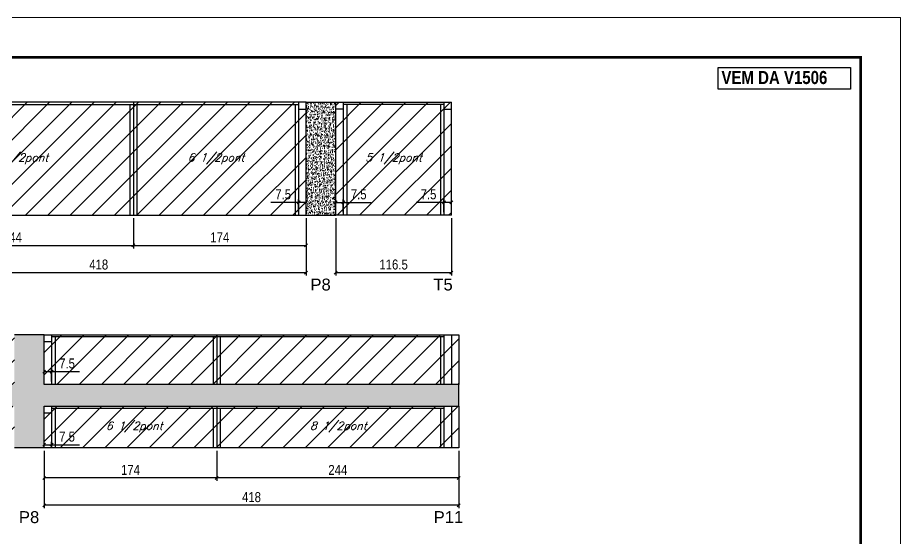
# Model space of a CAD drawing. Extents: x 3309 to 10008, y -2522 to 14608.
# Drawn here: x 5503 to 6393, y 11786 to 12311 of the extents above; entities that cross this region are included whole.
import ezdxf

# ---------------------------------------------------------------- set-up
doc = ezdxf.new("R2010")
doc.units = 0
doc.linetypes.add('DASHED', pattern=[0.75, 0.5, -0.25])
for name, color, linetype in [('5', 5, 'Continuous'), ('COTA', 241, 'Continuous'), ('NOMENCLATURA', 7, 'Continuous'), ('Painéis', 200, 'Continuous'), ('SARR_2.2x7', 40, 'Continuous'), ('SARR_3.5x7', 81, 'Continuous'), ('texto', 7, 'Continuous')]:
    doc.layers.add(name, color=color, linetype=linetype)
for name, color, linetype, lineweight in [('Folhas', 255, 'Continuous', 9), ('Hachura', 251, 'Continuous', 9), ('SARRAFO DE PRESSAO', 251, 'DASHED', 9)]:
    doc.layers.add(name, color=color, linetype=linetype, lineweight=lineweight)
doc.styles.add('COTA TECNICA', font='techl___.ttf', dxfattribs={"height": 10})
doc.styles.add('Romans', font='romans.shx')
doc.styles.get("Standard").update_dxf_attribs({"font": 'arial.ttf'})
doc.styles.add('TECNICA', font='techb___.ttf', dxfattribs={"height": 10})
doc.dimstyles.new('PAINEL', dxfattribs={"dimtxt": 10, "dimasz": 3, "dimexe": 3, "dimexo": 3, "dimgap": 3, "dimtad": 1, "dimdec": 1, "dimzin": 12, "dimdsep": 46, "dimtxsty": 'COTA TECNICA', "dimblk1": 'OBLIQUE', "dimblk2": 'OBLIQUE', "dimsah": 1, "dimcen": 0.9, "dimclrd": 4, "dimclre": 4, "dimclrt": 240, "dimadec": 1, "dimazin": 3, "dimtfac": 1, "dimtdec": 1, "dimtmove": 0, "dimatfit": 3, "dimfxl": 1, "dimtolj": 1, "dimtzin": 12, "dimarcsym": 0})

# ---------------------------------------------------------------- blocks, each defined once
blk = doc.blocks.new('9999999999')
at = {"layer": 'Folhas'}
blk.add_lwpolyline([(98138.98, 34190.21), (99623.98, 34190.21), (99623.98, 35240.21), (98138.98, 35240.21)], close=True, dxfattribs=at)
at = {"layer": 'Folhas', "color": 30, "const_width": 3}
blk.add_lwpolyline([(98213.98, 34230.21), (99583.98, 34230.21), (99583.98, 35200.21), (98213.98, 35200.21)], close=True, dxfattribs=at)
blk = doc.blocks.new('_Oblique')
at = {"color": 0, "linetype": 'ByBlock', "lineweight": -2}
blk.add_line((-0.5, -0.5), (0.5, 0.5), dxfattribs=at)
blk = doc.blocks.new('*D2611')
at = {"layer": 'COTA', "color": 4, "lineweight": -2, "transparency": 16777216}
for p, q in [((5375.77, 12108.44), (5375.77, 12050.63)), ((5793.77, 12108.44), (5793.77, 12050.63)), ((5375.77, 12053.63), (5793.77, 12053.63))]:
    blk.add_line(p, q, dxfattribs=at)
at = {"layer": 'Defpoints', "color": 0, "transparency": 16777216}
for p in [(5375.77, 12111.44), (5793.77, 12111.44), (5793.77, 12053.63)]:
    blk.add_point(p, dxfattribs=at)
at = {"layer": 'COTA', "color": 4, "lineweight": -2, "transparency": 16777216, "xscale": 3, "yscale": 3, "zscale": 3, "rotation": 180}
blk.add_blockref('_Oblique', (5375.77, 12053.63), dxfattribs=at)
at = {"layer": 'COTA', "color": 4, "lineweight": -2, "transparency": 16777216, "xscale": 3, "yscale": 3, "zscale": 3}
blk.add_blockref('_Oblique', (5793.77, 12053.63), dxfattribs=at)
at = {"layer": 'COTA', "color": 240, "transparency": 16777216, "insert": (5584.77, 12061.72), "char_height": 10, "attachment_point": 5, "style": 'COTA TECNICA'}
blk.add_mtext('\\A1;418', dxfattribs=at)
blk = doc.blocks.new('*D2612')
at = {"layer": 'COTA', "color": 4, "lineweight": -2, "transparency": 16777216}
for p, q in [((5375.77, 12108.44), (5375.77, 12078.1)), ((5619.77, 12108.44), (5619.77, 12078.1)), ((5375.77, 12081.1), (5619.77, 12081.1))]:
    blk.add_line(p, q, dxfattribs=at)
at = {"layer": 'Defpoints', "color": 0, "transparency": 16777216}
for p in [(5375.77, 12111.44), (5619.77, 12111.44), (5619.77, 12081.1)]:
    blk.add_point(p, dxfattribs=at)
at = {"layer": 'COTA', "color": 4, "lineweight": -2, "transparency": 16777216, "xscale": 3, "yscale": 3, "zscale": 3, "rotation": 180}
blk.add_blockref('_Oblique', (5375.77, 12081.1), dxfattribs=at)
at = {"layer": 'COTA', "color": 4, "lineweight": -2, "transparency": 16777216, "xscale": 3, "yscale": 3, "zscale": 3}
blk.add_blockref('_Oblique', (5619.77, 12081.1), dxfattribs=at)
at = {"layer": 'COTA', "color": 240, "transparency": 16777216, "insert": (5497.77, 12089.18), "char_height": 10, "attachment_point": 5, "style": 'COTA TECNICA'}
blk.add_mtext('\\A1;244', dxfattribs=at)
blk = doc.blocks.new('*D2613')
at = {"layer": 'COTA', "color": 4, "lineweight": -2, "transparency": 16777216}
for p, q in [((5619.77, 12108.44), (5619.77, 12078.1)), ((5793.77, 12108.44), (5793.77, 12078.1)), ((5619.77, 12081.1), (5793.77, 12081.1))]:
    blk.add_line(p, q, dxfattribs=at)
at = {"layer": 'Defpoints', "color": 0, "transparency": 16777216}
for p in [(5619.77, 12111.44), (5793.77, 12111.44), (5793.77, 12081.1)]:
    blk.add_point(p, dxfattribs=at)
at = {"layer": 'COTA', "color": 4, "lineweight": -2, "transparency": 16777216, "xscale": 3, "yscale": 3, "zscale": 3, "rotation": 180}
blk.add_blockref('_Oblique', (5619.77, 12081.1), dxfattribs=at)
at = {"layer": 'COTA', "color": 4, "lineweight": -2, "transparency": 16777216, "xscale": 3, "yscale": 3, "zscale": 3}
blk.add_blockref('_Oblique', (5793.77, 12081.1), dxfattribs=at)
at = {"layer": 'COTA', "color": 240, "transparency": 16777216, "insert": (5706.77, 12089.18), "char_height": 10, "attachment_point": 5, "style": 'COTA TECNICA'}
blk.add_mtext('\\A1;174', dxfattribs=at)
blk = doc.blocks.new('*D2615')
at = {"layer": 'COTA', "color": 4, "lineweight": -2, "transparency": 16777216}
for p, q in [((5786.27, 12124.4), (5758.12, 12124.4)), ((5786.27, 12114.44), (5786.27, 12127.4)), ((5793.77, 12124.4), (5786.27, 12124.4)), ((5793.77, 12114.44), (5793.77, 12127.4))]:
    blk.add_line(p, q, dxfattribs=at)
at = {"layer": 'Defpoints', "color": 0, "transparency": 16777216}
for p in [(5786.27, 12124.4), (5786.27, 12111.44), (5793.77, 12111.44)]:
    blk.add_point(p, dxfattribs=at)
at = {"layer": 'COTA', "color": 4, "lineweight": -2, "transparency": 16777216, "xscale": 3, "yscale": 3, "zscale": 3, "rotation": 180}
blk.add_blockref('_Oblique', (5786.27, 12124.4), dxfattribs=at)
at = {"layer": 'COTA', "color": 4, "lineweight": -2, "transparency": 16777216, "xscale": 3, "yscale": 3, "zscale": 3}
blk.add_blockref('_Oblique', (5793.77, 12124.4), dxfattribs=at)
at = {"layer": 'COTA', "color": 240, "transparency": 16777216, "insert": (5770.7, 12132.51), "char_height": 10, "attachment_point": 5, "style": 'COTA TECNICA'}
blk.add_mtext('\\A1;7.5', dxfattribs=at)
blk = doc.blocks.new('*D2616')
at = {"layer": 'COTA', "color": 4, "lineweight": -2, "transparency": 16777216}
for p, q in [((5823.77, 12114.44), (5823.77, 12127.4)), ((5823.77, 12124.4), (5831.27, 12124.4)), ((5831.27, 12114.44), (5831.27, 12127.4)), ((5831.27, 12124.4), (5859.43, 12124.4))]:
    blk.add_line(p, q, dxfattribs=at)
at = {"layer": 'Defpoints', "color": 0, "transparency": 16777216}
for p in [(5831.27, 12124.4), (5823.77, 12111.44), (5831.27, 12111.44)]:
    blk.add_point(p, dxfattribs=at)
at = {"layer": 'COTA', "color": 4, "lineweight": -2, "transparency": 16777216, "xscale": 3, "yscale": 3, "zscale": 3, "rotation": 180}
blk.add_blockref('_Oblique', (5823.77, 12124.4), dxfattribs=at)
at = {"layer": 'COTA', "color": 4, "lineweight": -2, "transparency": 16777216, "xscale": 3, "yscale": 3, "zscale": 3}
blk.add_blockref('_Oblique', (5831.27, 12124.4), dxfattribs=at)
at = {"layer": 'COTA', "color": 240, "transparency": 16777216, "insert": (5846.85, 12132.51), "char_height": 10, "attachment_point": 5, "style": 'COTA TECNICA'}
blk.add_mtext('\\A1;7.5', dxfattribs=at)
blk = doc.blocks.new('*D2617')
at = {"layer": 'COTA', "color": 4, "lineweight": -2, "transparency": 16777216}
for p, q in [((5823.77, 12108.44), (5823.77, 12050.63)), ((5940.27, 12108.44), (5940.27, 12050.63)), ((5823.77, 12053.63), (5940.27, 12053.63))]:
    blk.add_line(p, q, dxfattribs=at)
at = {"layer": 'Defpoints', "color": 0, "transparency": 16777216}
for p in [(5823.77, 12111.44), (5940.27, 12111.44), (5940.27, 12053.63)]:
    blk.add_point(p, dxfattribs=at)
at = {"layer": 'COTA', "color": 4, "lineweight": -2, "transparency": 16777216, "xscale": 3, "yscale": 3, "zscale": 3, "rotation": 180}
blk.add_blockref('_Oblique', (5823.77, 12053.63), dxfattribs=at)
at = {"layer": 'COTA', "color": 4, "lineweight": -2, "transparency": 16777216, "xscale": 3, "yscale": 3, "zscale": 3}
blk.add_blockref('_Oblique', (5940.27, 12053.63), dxfattribs=at)
at = {"layer": 'COTA', "color": 240, "transparency": 16777216, "insert": (5882.02, 12061.74), "char_height": 10, "attachment_point": 5, "style": 'COTA TECNICA'}
blk.add_mtext('\\A1;116.5', dxfattribs=at)
blk = doc.blocks.new('*D2618')
at = {"layer": 'COTA', "color": 4, "lineweight": -2, "transparency": 16777216}
for p, q in [((5932.77, 12124.4), (5904.62, 12124.4)), ((5932.77, 12114.44), (5932.77, 12127.4)), ((5940.27, 12124.4), (5932.77, 12124.4)), ((5940.27, 12114.44), (5940.27, 12127.4))]:
    blk.add_line(p, q, dxfattribs=at)
at = {"layer": 'Defpoints', "color": 0, "transparency": 16777216}
for p in [(5932.77, 12124.4), (5932.77, 12111.44), (5940.27, 12111.44)]:
    blk.add_point(p, dxfattribs=at)
at = {"layer": 'COTA', "color": 4, "lineweight": -2, "transparency": 16777216, "xscale": 3, "yscale": 3, "zscale": 3, "rotation": 180}
blk.add_blockref('_Oblique', (5932.77, 12124.4), dxfattribs=at)
at = {"layer": 'COTA', "color": 4, "lineweight": -2, "transparency": 16777216, "xscale": 3, "yscale": 3, "zscale": 3}
blk.add_blockref('_Oblique', (5940.27, 12124.4), dxfattribs=at)
at = {"layer": 'COTA', "color": 240, "transparency": 16777216, "insert": (5917.2, 12132.51), "char_height": 10, "attachment_point": 5, "style": 'COTA TECNICA'}
blk.add_mtext('\\A1;7.5', dxfattribs=at)
blk = doc.blocks.new('*D2619')
at = {"layer": 'COTA', "color": 4, "lineweight": -2, "transparency": 16777216}
for p, q in [((5529.77, 11873.95), (5529.77, 11816.13)), ((5947.77, 11873.95), (5947.77, 11816.13)), ((5947.77, 11819.13), (5529.77, 11819.13))]:
    blk.add_line(p, q, dxfattribs=at)
at = {"layer": 'Defpoints', "color": 0, "transparency": 16777216}
for p in [(5529.77, 11876.95), (5947.77, 11876.95), (5529.77, 11819.13)]:
    blk.add_point(p, dxfattribs=at)
at = {"layer": 'COTA', "color": 4, "lineweight": -2, "transparency": 16777216, "xscale": 3, "yscale": 3, "zscale": 3, "rotation": 180}
blk.add_blockref('_Oblique', (5529.77, 11819.13), dxfattribs=at)
at = {"layer": 'COTA', "color": 4, "lineweight": -2, "transparency": 16777216, "xscale": 3, "yscale": 3, "zscale": 3}
blk.add_blockref('_Oblique', (5947.77, 11819.13), dxfattribs=at)
at = {"layer": 'COTA', "color": 240, "transparency": 16777216, "insert": (5738.77, 11827.23), "char_height": 10, "attachment_point": 5, "style": 'COTA TECNICA'}
blk.add_mtext('\\A1;418', dxfattribs=at)
blk = doc.blocks.new('*D2620')
at = {"layer": 'COTA', "color": 4, "lineweight": -2, "transparency": 16777216}
for p, q in [((5703.77, 11873.95), (5703.77, 11843.61)), ((5947.77, 11873.95), (5947.77, 11843.61)), ((5947.77, 11846.61), (5703.77, 11846.61))]:
    blk.add_line(p, q, dxfattribs=at)
at = {"layer": 'Defpoints', "color": 0, "transparency": 16777216}
for p in [(5703.77, 11876.95), (5947.77, 11876.95), (5703.77, 11846.61)]:
    blk.add_point(p, dxfattribs=at)
at = {"layer": 'COTA', "color": 4, "lineweight": -2, "transparency": 16777216, "xscale": 3, "yscale": 3, "zscale": 3, "rotation": 180}
blk.add_blockref('_Oblique', (5703.77, 11846.61), dxfattribs=at)
at = {"layer": 'COTA', "color": 4, "lineweight": -2, "transparency": 16777216, "xscale": 3, "yscale": 3, "zscale": 3}
blk.add_blockref('_Oblique', (5947.77, 11846.61), dxfattribs=at)
at = {"layer": 'COTA', "color": 240, "transparency": 16777216, "insert": (5825.77, 11854.68), "char_height": 10, "attachment_point": 5, "style": 'COTA TECNICA'}
blk.add_mtext('\\A1;244', dxfattribs=at)
blk = doc.blocks.new('*D2621')
at = {"layer": 'COTA', "color": 4, "lineweight": -2, "transparency": 16777216}
for p, q in [((5529.77, 11873.95), (5529.77, 11843.61)), ((5703.77, 11873.95), (5703.77, 11843.61)), ((5703.77, 11846.61), (5529.77, 11846.61))]:
    blk.add_line(p, q, dxfattribs=at)
at = {"layer": 'Defpoints', "color": 0, "transparency": 16777216}
for p in [(5529.77, 11876.95), (5703.77, 11876.95), (5529.77, 11846.61)]:
    blk.add_point(p, dxfattribs=at)
at = {"layer": 'COTA', "color": 4, "lineweight": -2, "transparency": 16777216, "xscale": 3, "yscale": 3, "zscale": 3, "rotation": 180}
blk.add_blockref('_Oblique', (5529.77, 11846.61), dxfattribs=at)
at = {"layer": 'COTA', "color": 4, "lineweight": -2, "transparency": 16777216, "xscale": 3, "yscale": 3, "zscale": 3}
blk.add_blockref('_Oblique', (5703.77, 11846.61), dxfattribs=at)
at = {"layer": 'COTA', "color": 240, "transparency": 16777216, "insert": (5616.77, 11854.68), "char_height": 10, "attachment_point": 5, "style": 'COTA TECNICA'}
blk.add_mtext('\\A1;174', dxfattribs=at)
blk = doc.blocks.new('*D2622')
at = {"layer": 'COTA', "color": 4, "lineweight": -2, "transparency": 16777216}
for p, q in [((5529.77, 11879.95), (5529.77, 11883.14)), ((5529.77, 11880.14), (5537.27, 11880.14)), ((5537.27, 11879.95), (5537.27, 11883.14)), ((5537.27, 11880.14), (5565.43, 11880.14))]:
    blk.add_line(p, q, dxfattribs=at)
at = {"layer": 'Defpoints', "color": 0, "transparency": 16777216}
for p in [(5537.27, 11880.14), (5529.77, 11876.95), (5537.27, 11876.95)]:
    blk.add_point(p, dxfattribs=at)
at = {"layer": 'COTA', "color": 4, "lineweight": -2, "transparency": 16777216, "xscale": 3, "yscale": 3, "zscale": 3, "rotation": 180}
blk.add_blockref('_Oblique', (5529.77, 11880.14), dxfattribs=at)
at = {"layer": 'COTA', "color": 4, "lineweight": -2, "transparency": 16777216, "xscale": 3, "yscale": 3, "zscale": 3}
blk.add_blockref('_Oblique', (5537.27, 11880.14), dxfattribs=at)
at = {"layer": 'COTA', "color": 240, "transparency": 16777216, "insert": (5552.85, 11888.25), "char_height": 10, "attachment_point": 5, "style": 'COTA TECNICA'}
blk.add_mtext('\\A1;7.5', dxfattribs=at)
blk = doc.blocks.new('*D2626')
at = {"layer": 'COTA', "color": 4, "lineweight": -2, "transparency": 16777216}
for p, q in [((5529.77, 11943.95), (5529.77, 11956.9)), ((5529.77, 11953.9), (5537.27, 11953.9)), ((5537.27, 11943.95), (5537.27, 11956.9)), ((5537.27, 11953.9), (5565.43, 11953.9))]:
    blk.add_line(p, q, dxfattribs=at)
at = {"layer": 'Defpoints', "color": 0, "transparency": 16777216}
for p in [(5537.27, 11953.9), (5529.77, 11940.95), (5537.27, 11940.95)]:
    blk.add_point(p, dxfattribs=at)
at = {"layer": 'COTA', "color": 4, "lineweight": -2, "transparency": 16777216, "xscale": 3, "yscale": 3, "zscale": 3, "rotation": 180}
blk.add_blockref('_Oblique', (5529.77, 11953.9), dxfattribs=at)
at = {"layer": 'COTA', "color": 4, "lineweight": -2, "transparency": 16777216, "xscale": 3, "yscale": 3, "zscale": 3}
blk.add_blockref('_Oblique', (5537.27, 11953.9), dxfattribs=at)
at = {"layer": 'COTA', "color": 240, "transparency": 16777216, "insert": (5552.85, 11962.01), "char_height": 10, "attachment_point": 5, "style": 'COTA TECNICA'}
blk.add_mtext('\\A1;7.5', dxfattribs=at)

msp = doc.modelspace()

# ---------------------------------------------------------------- hatches: boundary and pattern name
at = {"layer": 'COTA'}
h = msp.add_hatch(dxfattribs=at)
h.set_pattern_fill('AR-CONC', color=256, scale=0.03)
h.set_pattern_definition([(50, (-50.6136, 0), (5.46554, -0.4781726), [0.5715, -6.2865]), (355, (-50.6136, 0), (-1.0573026, 5.7317054), [0.4572, -5.0292175]), (100.451445, (-50.158, -0.04), (4.4082374, 5.2535326), [0.4857003, -5.3427073]), (46.1842, (-50.6136, 1.524), (8.1323712, -1.26127), [0.85725, -9.42975]), (96.63556, (-49.936, 1.419), (7.122124, 7.4227837), [0.7285507, -8.014068]), (351.18415, (-50.614, 1.524), (7.122124, 7.4227837), [0.685799, -7.543792]), (21, (-49.8516, 1.143), (4.5484317, -3.067956), [0.5715, -6.2865]), (326, (-49.8516, 1.143), (1.8540609, 5.525639), [0.4572, -5.0292]), (71.451445, (-49.4726, 0.8873), (6.4024926, 2.457683), [0.4857003, -5.3426981]), (37.5, (-50.6136, 0), (0.0926581, 2.53665117), [0, -4.96824, 0, -5.1054, 0, -5.04825]), (7.5, (-50.6136, 0), (2.0045899, 3.00541724), [0, -2.91084, 0, -4.85394, 0, -1.92405]), (327.5, (-52.3128, 0), (4.06771786, -0.17186232), [0, -1.905, 0, -5.9436, 0, -7.8867]), (317.5, (-53.075, 0), (4.4438754, 0.7627947), [0, -2.4765, 0, -3.94716, 0, -5.6007])])
h.paths.add_polyline_path([(5793.77, 12111.44), (5823.77, 12111.44), (5823.77, 12225.44), (5793.77, 12225.44)])
h = msp.add_hatch(dxfattribs=at)
h.set_pattern_fill('AR-CONC', color=256, scale=0.03)
h.set_pattern_definition([(50, (-50.6136, 30.5338), (5.46554, -0.4781726), [0.5715, -6.2865]), (355, (-50.6136, 30.534), (-1.0573026, 5.7317054), [0.4572, -5.0292175]), (100.451445, (-50.158, 30.494), (4.4082374, 5.2535326), [0.4857003, -5.3427073]), (46.1842, (-50.6136, 32.058), (8.1323712, -1.26127), [0.85725, -9.42975]), (96.63556, (-49.936, 31.953), (7.122124, 7.4227837), [0.7285507, -8.014068]), (351.18415, (-50.614, 32.058), (7.122124, 7.422784), [0.685799, -7.543792]), (21, (-49.8516, 31.6768), (4.5484317, -3.067956), [0.5715, -6.2865]), (326, (-49.8516, 31.677), (1.8540609, 5.525639), [0.4572, -5.0292]), (71.451445, (-49.4726, 31.421), (6.4024926, 2.457683), [0.4857003, -5.3426981]), (37.5, (-50.6136, 30.5338), (0.0926581, 2.53665117), [0, -4.96824, 0, -5.1054, 0, -5.04825]), (7.5, (-50.6136, 30.5338), (2.0045899, 3.00541724), [0, -2.91084, 0, -4.85394, 0, -1.92405]), (327.5, (-52.3128, 30.5338), (4.06771786, -0.17186232), [0, -1.905, 0, -5.9436, 0, -7.8867]), (317.5, (-53.075, 30.5338), (4.4438754, 0.7627947), [0, -2.4765, 0, -3.94716, 0, -5.6007])])
h.paths.add_polyline_path([(5529.77, 11918.95), (5947.77, 11918.95), (5947.77, 11940.95), (5529.77, 11940.95), (5529.77, 11990.95), (5499.77, 11990.95), (5499.77, 11940.95), (5375.77, 11940.95), (5375.77, 11918.95), (5499.77, 11918.95), (5499.77, 11876.95), (5529.77, 11876.95)])
at = {"layer": 'Hachura', "linetype": 'ByBlock'}
h = msp.add_hatch(dxfattribs=at)
h.set_pattern_fill('ANSI31', color=256, scale=5)
h.paths.add_polyline_path([(5375.77, 12225.44), (5375.77, 12111.44), (5619.77, 12111.44), (5619.77, 12225.44)])
h.paths.add_polyline_path([(5619.77, 12225.44), (5619.77, 12111.44), (5793.77, 12111.44), (5793.77, 12225.44)])
h.paths.add_polyline_path([(5823.77, 12111.44), (5940.27, 12111.44), (5940.27, 12225.44), (5823.77, 12225.44)])
h.paths.add_polyline_path([(5703.77, 11990.95), (5703.77, 11940.95), (5947.77, 11940.95), (5947.77, 11990.95)])
h.paths.add_polyline_path([(5703.77, 11990.95), (5529.77, 11990.95), (5529.77, 11940.95), (5703.77, 11940.95)])
h.paths.add_polyline_path([(5499.77, 11940.95), (5499.77, 11990.95), (5377.77, 11990.95), (5377.77, 11940.95)])
h.paths.add_polyline_path([(5375.77, 11918.95), (5375.77, 11876.95), (5499.77, 11876.95), (5499.77, 11918.95)])
h.paths.add_polyline_path([(5703.77, 11876.95), (5703.77, 11918.95), (5529.77, 11918.95), (5529.77, 11876.95)])
h.paths.add_polyline_path([(5947.77, 11876.95), (5947.77, 11918.95), (5703.77, 11918.95), (5703.77, 11876.95)])

# ---------------------------------------------------------------- linework, layer by layer
at = {"layer": 'COTA'}
for p, q in [((5793.77, 12225.44), (5823.77, 12225.44)), ((5793.77, 12111.44), (5823.77, 12111.44)), ((5529.77, 11990.95), (5499.77, 11990.95)), ((5947.77, 11918.95), (5947.77, 11940.95)), ((5529.77, 11876.95), (5499.77, 11876.95))]:
    msp.add_line(p, q, dxfattribs=at)
at = {"layer": 'NOMENCLATURA'}
msp.add_lwpolyline([(6209.34, 12260.5), (6342.62, 12260.5), (6342.62, 12238.51), (6209.34, 12238.51)], close=True, dxfattribs=at)
at = {"layer": 'Painéis', "linetype": 'ByBlock'}
for p, q in [((5793.77, 12225.44), (5375.77, 12225.44)), ((5619.77, 12225.44), (5619.77, 12111.44)), ((5793.77, 12111.44), (5793.77, 12225.44)), ((5823.77, 12111.44), (5823.77, 12225.44)), ((5823.77, 12225.44), (5940.27, 12225.44)), ((5940.27, 12111.44), (5940.27, 12225.44)), ((5375.77, 12111.44), (5793.77, 12111.44)), ((5940.27, 12111.44), (5823.77, 12111.44)), ((5529.77, 11940.95), (5529.77, 11990.95)), ((5529.77, 11990.95), (5947.77, 11990.95)), ((5703.77, 11990.95), (5703.77, 11940.95)), ((5947.77, 11990.95), (5947.77, 11940.95)), ((5947.77, 11940.95), (5529.77, 11940.95)), ((5529.77, 11876.95), (5529.77, 11918.95)), ((5529.77, 11918.95), (5947.77, 11918.95)), ((5703.77, 11918.95), (5703.77, 11876.95)), ((5947.77, 11918.95), (5947.77, 11876.95)), ((5947.77, 11876.95), (5529.77, 11876.95))]:
    msp.add_line(p, q, dxfattribs=at)
at = {"layer": 'SARR_2.2x7', "linetype": 'Continuous'}
for p, q in [((5390.77, 12223.24), (5619.77, 12223.24)), ((5619.77, 12223.24), (5786.27, 12223.24)), ((5786.27, 12218.44), (5793.77, 12218.44)), ((5831.27, 12218.44), (5823.77, 12218.44)), ((5932.77, 12223.24), (5831.27, 12223.24)), ((5932.77, 12218.44), (5940.27, 12218.44)), ((5703.77, 11988.75), (5537.27, 11988.75)), ((5932.77, 11988.75), (5703.77, 11988.75)), ((5940.77, 11940.95), (5940.77, 11990.95)), ((5537.27, 11983.95), (5529.77, 11983.95)), ((5703.77, 11916.75), (5537.27, 11916.75)), ((5932.77, 11916.75), (5703.77, 11916.75)), ((5940.77, 11876.95), (5940.77, 11918.95)), ((5537.27, 11911.95), (5529.77, 11911.95))]:
    msp.add_line(p, q, dxfattribs=at)
at = {"layer": 'SARR_3.5x7'}
for p, q in [((5616.27, 12223.24), (5616.27, 12111.44)), ((5623.27, 12223.24), (5623.27, 12111.44)), ((5782.77, 12223.24), (5782.77, 12111.44)), ((5786.27, 12225.44), (5786.27, 12111.44)), ((5831.27, 12225.44), (5831.27, 12111.44)), ((5834.77, 12223.24), (5834.77, 12111.44)), ((5929.27, 12223.24), (5929.27, 12111.44)), ((5932.77, 12225.44), (5932.77, 12111.44)), ((5537.27, 11990.95), (5537.27, 11940.95)), ((5540.77, 11988.75), (5540.77, 11940.95)), ((5700.27, 11988.75), (5700.27, 11940.95)), ((5707.27, 11988.75), (5707.27, 11940.95)), ((5929.27, 11988.75), (5929.27, 11940.95)), ((5932.77, 11990.95), (5932.77, 11940.95)), ((5537.27, 11918.95), (5537.27, 11876.95)), ((5540.77, 11916.75), (5540.77, 11876.95)), ((5700.27, 11916.75), (5700.27, 11876.95)), ((5707.27, 11916.75), (5707.27, 11876.95)), ((5929.27, 11916.75), (5929.27, 11876.95)), ((5932.77, 11918.95), (5932.77, 11876.95))]:
    msp.add_line(p, q, dxfattribs=at)

# ---------------------------------------------------------------- block references
at = {"layer": 'SARRAFO DE PRESSAO', "color": 6, "linetype": 'ByBlock'}
msp.add_blockref('9999999999', (-93231.11, -22929.5), dxfattribs=at)

# ---------------------------------------------------------------- texts
at = {"layer": '5', "linetype": 'Continuous'}
for s, rotation, p in [('P8', 0.00004, (5798.18, 12035.61)), ('T5', 0.00004, (5922.08, 12035.61)), ('P8', 359.99996, (5504.31, 11801.12)), ('P11', 359.99996, (5922.41, 11801.12))]:
    msp.add_text(s, height=12, rotation=rotation, dxfattribs=at).set_placement(p)
at = {"layer": 'NOMENCLATURA', "style": 'TECNICA'}
msp.add_text('VEM DA V1506', height=13.2, dxfattribs=at).set_placement((6212.54, 12243.76))
at = {"layer": 'texto', "color": 2, "char_height": 8, "attachment_point": 5, "style": 'Romans'}
for s, insert in [('{\\Q19;\\C256;8 1/2pont}', (5505.27, 12168.44)), ('{\\Q19;\\C256;6 1/2pont}', (5703.02, 12168.44)), ('{\\Q19;\\C256;5 1/2pont}', (5882.02, 12168.44)), ('{\\Q19;\\C256;6 1/2pont}', (5620.52, 11897.95)), ('{\\Q19;\\C256;8 1/2pont}', (5826.27, 11897.95))]:
    msp.add_mtext(s, dxfattribs=dict(at, insert=insert))

# ---------------------------------------------------------------- dimensions: what is measured, and where the dimension line sits
at = {"layer": 'COTA'}
for base, p1, p2, picture, middle in [((5786.27, 12124.4), (5793.77, 12111.44), (5786.27, 12111.44), '*D2615', (5770.7, 12132.51)), ((5619.77, 12081.1), (5375.77, 12111.44), (5619.77, 12111.44), '*D2612', (5497.77, 12089.18)), ((5940.27, 12053.63), (5823.77, 12111.44), (5940.27, 12111.44), '*D2617', (5882.02, 12061.74)), ((5529.77, 11819.13), (5947.77, 11876.95), (5529.77, 11876.95), '*D2619', (5738.77, 11827.23))]:
    dim = msp.add_linear_dim(base=base, p1=p1, p2=p2, dimstyle='PAINEL', dxfattribs=at)
    dim.commit()
    dim.dimension.update_dxf_attribs({"geometry": picture, "text_midpoint": middle})
for base, p1, p2, angle, picture, middle in [((5831.27, 12124.4), (5823.77, 12111.44), (5831.27, 12111.44), 180, '*D2616', (5846.85, 12132.51)), ((5932.77, 12124.4), (5940.27, 12111.44), (5932.77, 12111.44), 0, '*D2618', (5917.2, 12132.51)), ((5793.77, 12053.63), (5375.77, 12111.44), (5793.77, 12111.44), 180, '*D2611', (5584.77, 12061.72)), ((5537.27, 11953.9), (5529.77, 11940.95), (5537.27, 11940.95), 180, '*D2626', (5552.85, 11962.01)), ((5537.27, 11880.14), (5529.77, 11876.95), (5537.27, 11876.95), 180, '*D2622', (5552.85, 11888.25)), ((5703.77, 11846.61), (5947.77, 11876.95), (5703.77, 11876.95), 180, '*D2620', (5825.77, 11854.68))]:
    dim = msp.add_linear_dim(base=base, p1=p1, p2=p2, angle=angle, dimstyle='PAINEL', dxfattribs=at)
    dim.commit()
    dim.dimension.update_dxf_attribs({"geometry": picture, "text_midpoint": middle})
dim = msp.add_linear_dim(base=(5793.77, 12081.1), p1=(5619.77, 12111.44), p2=(5793.77, 12111.44), dimstyle='PAINEL', override={"dimtmove": 1}, dxfattribs=at)
dim.commit()
dim.dimension.update_dxf_attribs({"geometry": '*D2613', "text_midpoint": (5706.77, 12089.18)})
dim = msp.add_linear_dim(base=(5529.77, 11846.61), p1=(5703.77, 11876.95), p2=(5529.77, 11876.95), angle=180, dimstyle='PAINEL', override={"dimtmove": 1}, dxfattribs=at)
dim.commit()
dim.dimension.update_dxf_attribs({"geometry": '*D2621', "text_midpoint": (5616.77, 11854.68)})

doc.saveas('drawing.dxf')
